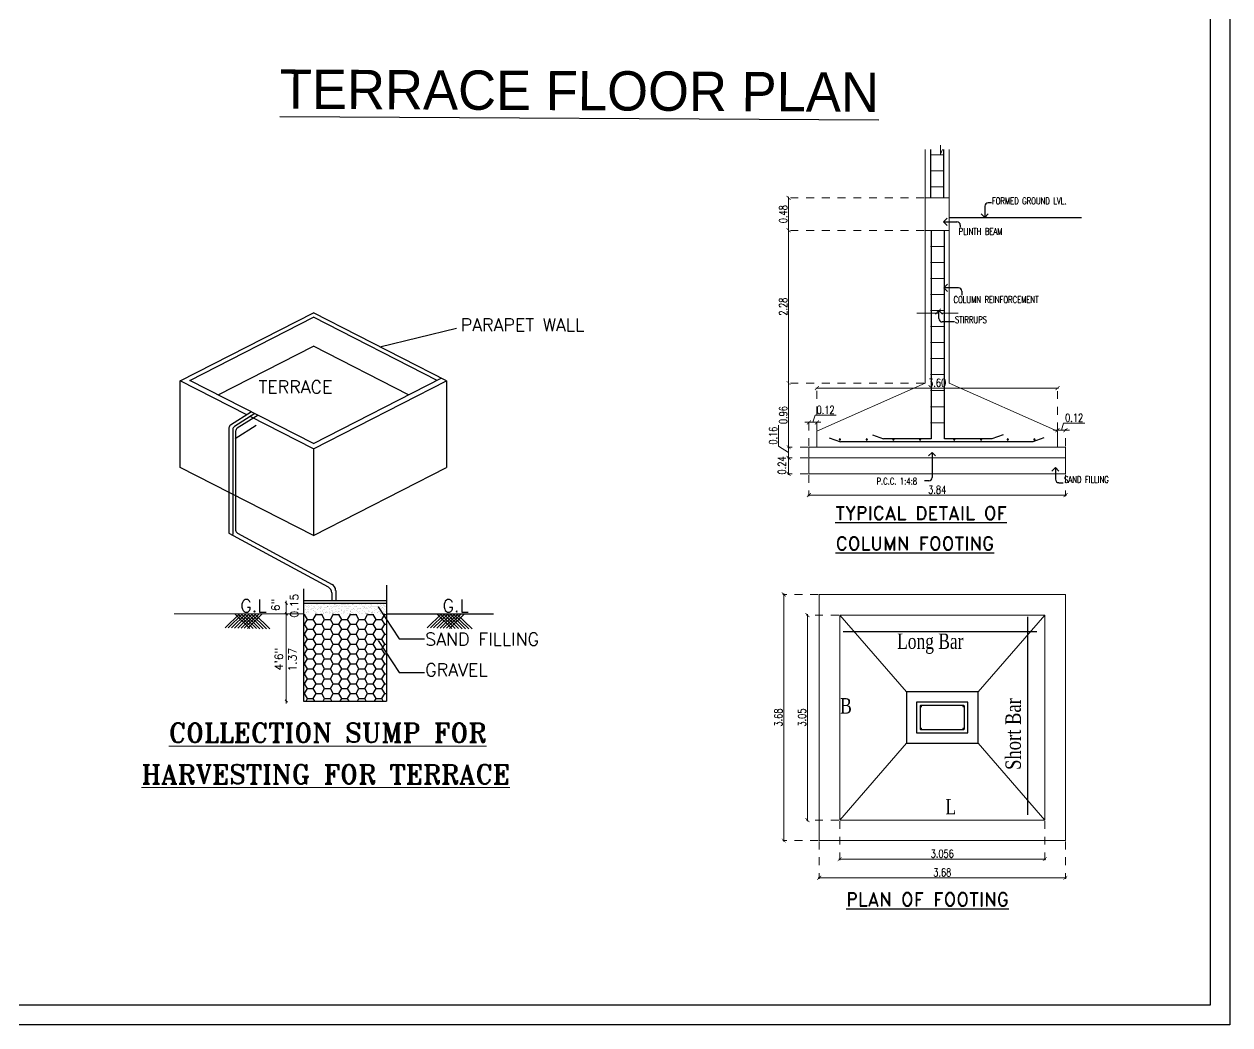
# Model space of a CAD drawing. Header units: metres. Extents: x 0 to 118, y 0 to 55.
# Drawn here: x 68.17 to 83.5, y 0 to 12.73 of the extents above; entities that cross this region are included whole.
import ezdxf
from ezdxf.enums import TextEntityAlignment as Align

# ---------------------------------------------------------------- set-up
doc = ezdxf.new("R2010")
doc.units = ezdxf.units.M
doc.header["$LTSCALE"] = 25
doc.header["$MEASUREMENT"] = 0
doc.linetypes.add('HIDDEN', pattern=[0.375, 0.25, -0.125])
for name, color, linetype in [('BLK_1_FLR_1_EXIT_WIDTH_DOOR', 1, 'Continuous'), ('DIM', 8, 'Continuous'), ('TEXT', 4, 'Continuous'), ('WALL', 125, 'Continuous'), ('window', 3, 'Continuous')]:
    doc.layers.add(name, color=color, linetype=linetype)
for name, color, linetype, lineweight in [('DIMENSIONS', 9, 'Continuous', 0), ('HATCH2', 8, 'Continuous', 5), ('N2', 2, 'Continuous', 20), ('TWO WHEELER', 8, 'Continuous', 13), ('WIN', 12, 'Continuous', 18)]:
    doc.layers.add(name, color=color, linetype=linetype, lineweight=lineweight)
doc.styles.add('ROMANC', font='romanc__.ttf', dxfattribs={"width": 0.75})
doc.styles.add('ROMANS', font='romans.shx')
doc.styles.add('ROMANT', font='romant', dxfattribs={"height": 12})
doc.styles.add('RS', font='times.ttf', dxfattribs={"width": 0.75})
doc.styles.add('RS1', font='romans.shx', dxfattribs={"width": 0.75})
doc.styles.add('style3', font='romand.shx', dxfattribs={"width": 0.8})
doc.styles.add('UATEXT', font='GOTHIC.TTF')
doc.dimstyles.new('DIM-200', dxfattribs={"dimscale": 2, "dimtxt": 200, "dimasz": 100, "dimexe": 25, "dimexo": 25, "dimgap": 35, "dimtad": 1, "dimdec": 0, "dimrnd": 5, "dimzin": 0, "dimdsep": 46, "dimtxsty": 'RS1', "dimblk": 'ARCHTICK', "dimcen": 100, "dimdle": 25, "dimclrd": 8, "dimclre": 8, "dimclrt": 4, "dimadec": 0, "dimazin": 0, "dimtfac": 0.5, "dimtdec": 0, "dimtmove": 1, "dimatfit": 0, "dimfxl": 0, "dimfrac": 1, "dimtolj": 1, "dimtzin": 0, "dimarcsym": 0})

# ---------------------------------------------------------------- blocks, each defined once
blk = doc.blocks.new('_ArchTick')
at = {"color": 0, "linetype": 'ByBlock', "const_width": 0.15}
blk.add_lwpolyline([(-0.5, -0.5), (0.5, 0.5)], dxfattribs=at)
blk = doc.blocks.new('*D40')
at = {"layer": 'Defpoints', "color": 0, "linetype": 'ByBlock'}
for p in [(257, -9564), (6413, -9564), (6413, -10495)]:
    blk.add_point(p, dxfattribs=at)
at = {"layer": 'DIMENSIONS', "color": 8, "linetype": 'HIDDEN', "lineweight": -2}
for p, q in [((257, -9589), (257, -10520)), ((6413, -9589), (6413, -10520))]:
    blk.add_line(p, q, dxfattribs=at)
at = {"layer": 'DIMENSIONS', "color": 8, "lineweight": -2}
blk.add_line((232, -10495), (6438, -10495), dxfattribs=at)
at = {"layer": 'DIMENSIONS', "color": 8, "linetype": 'ByBlock', "lineweight": -2, "xscale": 100, "yscale": 100, "zscale": 100, "rotation": 180}
blk.add_blockref('_ArchTick', (257, -10495), dxfattribs=at)
at = {"layer": 'DIMENSIONS', "color": 8, "linetype": 'ByBlock', "lineweight": -2, "xscale": 100, "yscale": 100, "zscale": 100}
blk.add_blockref('_ArchTick', (6413, -10495), dxfattribs=at)
at = {"layer": 'DIMENSIONS', "color": 4, "linetype": 'ByBlock', "insert": (3335, -10360), "char_height": 200, "attachment_point": 5, "style": 'RS1'}
blk.add_mtext('\\A1;3.68', dxfattribs=at)
blk = doc.blocks.new('*D41')
at = {"layer": 'Defpoints', "color": 0, "linetype": 'ByBlock'}
for p in [(770, -9051), (5900, -9051), (5900, -10027)]:
    blk.add_point(p, dxfattribs=at)
at = {"layer": 'DIMENSIONS', "color": 8, "linetype": 'HIDDEN', "lineweight": -2}
for p, q in [((770, -9076), (770, -10052)), ((5900, -9076), (5900, -10052))]:
    blk.add_line(p, q, dxfattribs=at)
at = {"layer": 'DIMENSIONS', "color": 8, "lineweight": -2}
blk.add_line((745, -10027), (5925, -10027), dxfattribs=at)
at = {"layer": 'DIMENSIONS', "color": 8, "linetype": 'ByBlock', "lineweight": -2, "xscale": 100, "yscale": 100, "zscale": 100, "rotation": 180}
blk.add_blockref('_ArchTick', (770, -10027), dxfattribs=at)
at = {"layer": 'DIMENSIONS', "color": 8, "linetype": 'ByBlock', "lineweight": -2, "xscale": 100, "yscale": 100, "zscale": 100}
blk.add_blockref('_ArchTick', (5900, -10027), dxfattribs=at)
at = {"layer": 'DIMENSIONS', "color": 4, "linetype": 'ByBlock', "insert": (3335, -9892), "char_height": 200, "attachment_point": 5, "style": 'RS1'}
blk.add_mtext('\\A1;3.056', dxfattribs=at)
blk = doc.blocks.new('*D42')
at = {"layer": 'Defpoints', "color": 0, "linetype": 'ByBlock'}
for p in [(-629, -3408), (257, -3408), (257, -9564)]:
    blk.add_point(p, dxfattribs=at)
at = {"layer": 'DIMENSIONS', "color": 8, "linetype": 'HIDDEN', "lineweight": -2}
for p, q in [((232, -3408), (-654, -3408)), ((232, -9564), (-654, -9564))]:
    blk.add_line(p, q, dxfattribs=at)
at = {"layer": 'DIMENSIONS', "color": 8, "lineweight": -2}
blk.add_line((-629, -9589), (-629, -3383), dxfattribs=at)
at = {"layer": 'DIMENSIONS', "color": 8, "linetype": 'ByBlock', "lineweight": -2, "xscale": 100, "yscale": 100, "zscale": 100}
for p, rotation in [((-629, -3408), 90), ((-629, -9564), 270)]:
    blk.add_blockref('_ArchTick', p, dxfattribs=dict(at, rotation=rotation))
at = {"layer": 'DIMENSIONS', "color": 4, "linetype": 'ByBlock', "insert": (-764, -6486), "char_height": 200, "attachment_point": 5, "rotation": 90, "style": 'RS1'}
blk.add_mtext('\\A1;3.68', dxfattribs=at)
blk = doc.blocks.new('*D43')
at = {"layer": 'Defpoints', "color": 0, "linetype": 'ByBlock'}
for p in [(770, -3921), (-37, -9051), (770, -9051)]:
    blk.add_point(p, dxfattribs=at)
at = {"layer": 'DIMENSIONS', "color": 8, "lineweight": -2}
blk.add_line((-37, -3896), (-37, -9076), dxfattribs=at)
at = {"layer": 'DIMENSIONS', "color": 8, "linetype": 'HIDDEN', "lineweight": -2}
for p, q in [((745, -3921), (-62, -3921)), ((745, -9051), (-62, -9051))]:
    blk.add_line(p, q, dxfattribs=at)
at = {"layer": 'DIMENSIONS', "color": 8, "linetype": 'ByBlock', "lineweight": -2, "xscale": 100, "yscale": 100, "zscale": 100}
for p, rotation in [((-37, -3921), 90), ((-37, -9051), 270)]:
    blk.add_blockref('_ArchTick', p, dxfattribs=dict(at, rotation=rotation))
at = {"layer": 'DIMENSIONS', "color": 4, "linetype": 'ByBlock', "insert": (-172, -6486), "char_height": 200, "attachment_point": 5, "rotation": 90, "style": 'RS1'}
blk.add_mtext('\\A1;3.05', dxfattribs=at)
blk = doc.blocks.new('*D44')
at = {"layer": 'Defpoints', "color": 0, "linetype": 'ByBlock'}
for p in [(-508, 6513), (2908, 6513), (2908, 5703)]:
    blk.add_point(p, dxfattribs=at)
at = {"layer": 'DIMENSIONS', "color": 8, "linetype": 'HIDDEN', "lineweight": -2}
for p, q in [((2883, 6513), (-533, 6513)), ((2883, 5703), (-533, 5703))]:
    blk.add_line(p, q, dxfattribs=at)
at = {"layer": 'DIMENSIONS', "color": 8, "lineweight": -2}
blk.add_line((-508, 5678), (-508, 6538), dxfattribs=at)
at = {"layer": 'DIMENSIONS', "color": 8, "linetype": 'ByBlock', "lineweight": -2, "xscale": 100, "yscale": 100, "zscale": 100}
for p, rotation in [((-508, 6513), 90), ((-508, 5703), 270)]:
    blk.add_blockref('_ArchTick', p, dxfattribs=dict(at, rotation=rotation))
at = {"layer": 'DIMENSIONS', "color": 4, "linetype": 'ByBlock', "insert": (-643, 6108), "char_height": 200, "attachment_point": 5, "rotation": 90, "style": 'RS1'}
blk.add_mtext('\\A1;0.48', dxfattribs=at)
blk = doc.blocks.new('*D45')
at = {"layer": 'Defpoints', "color": 0, "linetype": 'ByBlock'}
for p in [(-508, 5703), (2908, 5703), (2908, 1883)]:
    blk.add_point(p, dxfattribs=at)
at = {"layer": 'DIMENSIONS', "color": 8, "linetype": 'HIDDEN', "lineweight": -2}
for p, q in [((2883, 5703), (-533, 5703)), ((2883, 1883), (-533, 1883))]:
    blk.add_line(p, q, dxfattribs=at)
at = {"layer": 'DIMENSIONS', "color": 8, "lineweight": -2}
blk.add_line((-508, 1858), (-508, 5728), dxfattribs=at)
at = {"layer": 'DIMENSIONS', "color": 8, "linetype": 'ByBlock', "lineweight": -2, "xscale": 100, "yscale": 100, "zscale": 100}
for p, rotation in [((-508, 5703), 90), ((-508, 1883), 270)]:
    blk.add_blockref('_ArchTick', p, dxfattribs=dict(at, rotation=rotation))
at = {"layer": 'DIMENSIONS', "color": 4, "linetype": 'ByBlock', "insert": (-643, 3793), "char_height": 200, "attachment_point": 5, "rotation": 90, "style": 'RS1'}
blk.add_mtext('\\A1;2.28', dxfattribs=at)
blk = doc.blocks.new('*D46')
at = {"layer": 'Defpoints', "color": 0, "linetype": 'ByBlock'}
for p in [(-508, 1883), (2908, 1883), (0, 279)]:
    blk.add_point(p, dxfattribs=at)
at = {"layer": 'DIMENSIONS', "color": 8, "linetype": 'HIDDEN', "lineweight": -2}
for p, q in [((2883, 1883), (-533, 1883)), ((-25, 279), (-533, 279))]:
    blk.add_line(p, q, dxfattribs=at)
at = {"layer": 'DIMENSIONS', "color": 8, "lineweight": -2}
blk.add_line((-508, 254), (-508, 1908), dxfattribs=at)
at = {"layer": 'DIMENSIONS', "color": 8, "linetype": 'ByBlock', "lineweight": -2, "xscale": 100, "yscale": 100, "zscale": 100}
for p, rotation in [((-508, 1883), 90), ((-508, 279), 270)]:
    blk.add_blockref('_ArchTick', p, dxfattribs=dict(at, rotation=rotation))
at = {"layer": 'DIMENSIONS', "color": 4, "linetype": 'ByBlock', "insert": (-643, 1081), "char_height": 200, "attachment_point": 5, "rotation": 90, "style": 'RS1'}
blk.add_mtext('\\A1;0.96', dxfattribs=at)
blk = doc.blocks.new('*D47')
at = {"layer": 'Defpoints', "color": 0, "linetype": 'ByBlock'}
for p in [(-508, 279), (0, 279), (0, 11)]:
    blk.add_point(p, dxfattribs=at)
at = {"layer": 'DIMENSIONS', "color": 8, "lineweight": -2}
for p, q in [((-761, 302), (-761, 829)), ((-508, 145), (-761, 302)), ((-508, 279), (-508, 379)), ((-508, 11), (-508, 279)), ((-508, 11), (-508, 279)), ((-508, 11), (-508, -89))]:
    blk.add_line(p, q, dxfattribs=at)
at = {"layer": 'DIMENSIONS', "color": 8, "linetype": 'HIDDEN', "lineweight": -2}
for p, q in [((-25, 279), (-533, 279)), ((-25, 11), (-533, 11))]:
    blk.add_line(p, q, dxfattribs=at)
at = {"layer": 'DIMENSIONS', "color": 8, "linetype": 'ByBlock', "lineweight": -2, "xscale": 100, "yscale": 100, "zscale": 100}
for p, rotation in [((-508, 279), 270), ((-508, 11), 90)]:
    blk.add_blockref('_ArchTick', p, dxfattribs=dict(at, rotation=rotation))
at = {"layer": 'DIMENSIONS', "color": 4, "linetype": 'ByBlock', "insert": (-896, 566), "char_height": 200, "attachment_point": 5, "rotation": 90, "style": 'RS1'}
blk.add_mtext('\\A1;0.16', dxfattribs=at)
blk = doc.blocks.new('*D48')
at = {"layer": 'Defpoints', "color": 0, "linetype": 'ByBlock'}
for p in [(6216, 1756), (201, 680), (6216, 279)]:
    blk.add_point(p, dxfattribs=at)
at = {"layer": 'DIMENSIONS', "color": 8, "lineweight": -2}
blk.add_line((176, 1756), (6241, 1756), dxfattribs=at)
at = {"layer": 'DIMENSIONS', "color": 8, "linetype": 'HIDDEN', "lineweight": -2}
for p, q in [((201, 705), (201, 1781)), ((6216, 304), (6216, 1781))]:
    blk.add_line(p, q, dxfattribs=at)
at = {"layer": 'DIMENSIONS', "color": 8, "linetype": 'ByBlock', "lineweight": -2, "xscale": 100, "yscale": 100, "zscale": 100, "rotation": 180}
blk.add_blockref('_ArchTick', (201, 1756), dxfattribs=at)
at = {"layer": 'DIMENSIONS', "color": 8, "linetype": 'ByBlock', "lineweight": -2, "xscale": 100, "yscale": 100, "zscale": 100}
blk.add_blockref('_ArchTick', (6216, 1756), dxfattribs=at)
at = {"layer": 'DIMENSIONS', "color": 4, "linetype": 'ByBlock', "insert": (3208, 1891), "char_height": 200, "attachment_point": 5, "style": 'RS1'}
blk.add_mtext('\\A1;3.60', dxfattribs=at)
blk = doc.blocks.new('*D49')
at = {"layer": 'Defpoints', "color": 0, "linetype": 'ByBlock'}
for p in [(0, 900), (0, 279), (201, 279)]:
    blk.add_point(p, dxfattribs=at)
at = {"layer": 'DIMENSIONS', "color": 8, "linetype": 'HIDDEN', "lineweight": -2}
for p, q in [((0, 304), (0, 925)), ((201, 304), (201, 925))]:
    blk.add_line(p, q, dxfattribs=at)
at = {"layer": 'DIMENSIONS', "color": 8, "lineweight": -2}
for p, q in [((100, 900), (154, 1077)), ((154, 1077), (681, 1077)), ((0, 900), (-100, 900)), ((201, 900), (0, 900)), ((201, 900), (0, 900)), ((201, 900), (301, 900))]:
    blk.add_line(p, q, dxfattribs=at)
at = {"layer": 'DIMENSIONS', "color": 8, "linetype": 'ByBlock', "lineweight": -2, "xscale": 100, "yscale": 100, "zscale": 100}
blk.add_blockref('_ArchTick', (0, 900), dxfattribs=at)
at = {"layer": 'DIMENSIONS', "color": 8, "linetype": 'ByBlock', "lineweight": -2, "xscale": 100, "yscale": 100, "zscale": 100, "rotation": 180}
blk.add_blockref('_ArchTick', (201, 900), dxfattribs=at)
at = {"layer": 'DIMENSIONS', "color": 4, "linetype": 'ByBlock', "insert": (417, 1212), "char_height": 200, "attachment_point": 5, "style": 'RS1'}
blk.add_mtext('\\A1;0.12', dxfattribs=at)
blk = doc.blocks.new('*D50')
at = {"layer": 'Defpoints', "color": 0, "linetype": 'ByBlock'}
for p in [(6417, 702), (6216, 279), (6417, 279)]:
    blk.add_point(p, dxfattribs=at)
at = {"layer": 'DIMENSIONS', "color": 8, "lineweight": -2}
for p, q in [((6216, 702), (6116, 702)), ((6216, 702), (6417, 702)), ((6216, 702), (6417, 702)), ((6316, 702), (6370, 879)), ((6370, 879), (6897, 879)), ((6417, 702), (6517, 702))]:
    blk.add_line(p, q, dxfattribs=at)
at = {"layer": 'DIMENSIONS', "color": 8, "linetype": 'HIDDEN', "lineweight": -2}
for p, q in [((6216, 304), (6216, 727)), ((6417, 304), (6417, 727))]:
    blk.add_line(p, q, dxfattribs=at)
at = {"layer": 'DIMENSIONS', "color": 8, "linetype": 'ByBlock', "lineweight": -2, "xscale": 100, "yscale": 100, "zscale": 100}
blk.add_blockref('_ArchTick', (6216, 702), dxfattribs=at)
at = {"layer": 'DIMENSIONS', "color": 8, "linetype": 'ByBlock', "lineweight": -2, "xscale": 100, "yscale": 100, "zscale": 100, "rotation": 180}
blk.add_blockref('_ArchTick', (6417, 702), dxfattribs=at)
at = {"layer": 'DIMENSIONS', "color": 4, "linetype": 'ByBlock', "insert": (6633, 1014), "char_height": 200, "attachment_point": 5, "style": 'RS1'}
blk.add_mtext('\\A1;0.12', dxfattribs=at)
blk = doc.blocks.new('*D51')
at = {"layer": 'Defpoints', "color": 0, "linetype": 'ByBlock'}
for p in [(0, -390), (6417, -390), (6417, -920)]:
    blk.add_point(p, dxfattribs=at)
at = {"layer": 'DIMENSIONS', "color": 8, "linetype": 'HIDDEN', "lineweight": -2}
for p, q in [((0, -415), (0, -945)), ((6417, -415), (6417, -945))]:
    blk.add_line(p, q, dxfattribs=at)
at = {"layer": 'DIMENSIONS', "color": 8, "lineweight": -2}
blk.add_line((-25, -920), (6442, -920), dxfattribs=at)
at = {"layer": 'DIMENSIONS', "color": 8, "linetype": 'ByBlock', "lineweight": -2, "xscale": 100, "yscale": 100, "zscale": 100, "rotation": 180}
blk.add_blockref('_ArchTick', (0, -920), dxfattribs=at)
at = {"layer": 'DIMENSIONS', "color": 8, "linetype": 'ByBlock', "lineweight": -2, "xscale": 100, "yscale": 100, "zscale": 100}
blk.add_blockref('_ArchTick', (6417, -920), dxfattribs=at)
at = {"layer": 'DIMENSIONS', "color": 4, "linetype": 'ByBlock', "insert": (3208, -785), "char_height": 200, "attachment_point": 5, "style": 'RS1'}
blk.add_mtext('\\A1;3.84', dxfattribs=at)
blk = doc.blocks.new('*D52')
at = {"layer": 'Defpoints', "color": 0, "linetype": 'ByBlock'}
for p in [(-508, 11), (0, 11), (0, -390)]:
    blk.add_point(p, dxfattribs=at)
at = {"layer": 'DIMENSIONS', "color": 8, "linetype": 'HIDDEN', "lineweight": -2}
for p, q in [((-25, 11), (-533, 11)), ((-25, -390), (-533, -390))]:
    blk.add_line(p, q, dxfattribs=at)
at = {"layer": 'DIMENSIONS', "color": 8, "lineweight": -2}
blk.add_line((-508, -415), (-508, 36), dxfattribs=at)
at = {"layer": 'DIMENSIONS', "color": 8, "linetype": 'ByBlock', "lineweight": -2, "xscale": 100, "yscale": 100, "zscale": 100}
for p, rotation in [((-508, 11), 90), ((-508, -390), 270)]:
    blk.add_blockref('_ArchTick', p, dxfattribs=dict(at, rotation=rotation))
at = {"layer": 'DIMENSIONS', "color": 4, "linetype": 'ByBlock', "insert": (-674, -179), "char_height": 200, "attachment_point": 5, "rotation": 90, "style": 'RS1'}
blk.add_mtext('\\A1;0.24', dxfattribs=at)
blk = doc.blocks.new('A$C52E31404')
at = {"layer": 'BLK_1_FLR_1_EXIT_WIDTH_DOOR', "color": 0}
for p, q in [((2566, 3160), (2527, 3199)), ((2527, 3017), (2566, 2978)), ((2566, 2978), (2527, 3017)), ((2527, 1512), (2566, 1473))]:
    blk.add_line(p, q, dxfattribs=at)
at = {"layer": 'BLK_1_FLR_1_EXIT_WIDTH_DOOR', "linetype": 'Continuous'}
for p, q in [((1739, 2997), (1492, 2757)), ((1795, 2997), (1547, 2756)), ((1852, 2997), (1602, 2754)), ((1908, 2997), (1657, 2753)), ((1658, 2997), (1917, 2746)), ((1965, 2997), (1712, 2751)), ((1715, 2997), (1975, 2744)), ((2021, 2997), (1767, 2750)), ((1771, 2997), (2033, 2743)), ((2078, 2997), (1822, 2748)), ((1828, 2997), (2091, 2741)), ((2134, 2997), (1877, 2747)), ((1885, 2997), (2149, 2740)), ((1941, 2997), (2207, 2738)), ((1998, 2997), (2266, 2737)), ((5225, 2997), (4978, 2757)), ((5281, 2997), (5033, 2756)), ((5338, 2997), (5088, 2754)), ((5395, 2997), (5143, 2753)), ((5145, 2997), (5403, 2746)), ((5451, 2997), (5198, 2751)), ((5201, 2997), (5461, 2744)), ((5508, 2997), (5253, 2750)), ((5258, 2997), (5519, 2743)), ((5564, 2997), (5308, 2748)), ((5314, 2997), (5577, 2741)), ((5621, 2997), (5363, 2747)), ((5371, 2997), (5636, 2740)), ((5427, 2997), (5694, 2738)), ((5484, 2997), (5752, 2737))]:
    blk.add_line(p, q, dxfattribs=at)
at = {"layer": 'BLK_1_FLR_1_EXIT_WIDTH_DOOR', "color": 0, "const_width": 3.7}
for points in [[(4150, 3117), (4116, 3124)], [(4150, 2532), (4116, 2539)]]:
    blk.add_lwpolyline(points, dxfattribs=at)
at = {"layer": 'N2', "color": 8, "lineweight": 9, "ltscale": 20}
for p, q in [((2546, 3219), (2546, 2988)), ((2546, 3027), (2546, 1453)), ((2546, 2988), (2546, 2347))]:
    blk.add_line(p, q, dxfattribs=at)
at = {"layer": 'N2', "color": 2}
blk.add_line((617, 2997), (2846, 2997), dxfattribs=at)
at = {"layer": 'WALL', "color": 1, "linetype": 'Continuous', "ltscale": 20}
for p, q in [((718, 7015), (3014, 8186)), ((883, 7024), (3014, 8112)), ((5310, 7015), (3014, 8186)), ((5146, 7024), (3014, 8112)), ((1371, 6775), (3014, 7613)), ((4657, 6775), (3014, 7613)), ((1866, 6429), (718, 7015)), ((718, 5523), (718, 7015)), ((3014, 5937), (883, 7024)), ((3014, 5937), (5219, 7062)), ((3014, 5844), (5310, 7015)), ((5310, 7015), (5310, 5523)), ((3014, 5844), (1926, 6399)), ((3014, 5844), (3014, 4351)), ((3014, 4351), (718, 5523)), ((3014, 4351), (5310, 5523))]:
    blk.add_line(p, q, dxfattribs=at)
at = {"layer": 'WALL', "color": 3, "linetype": 'Continuous', "ltscale": 20}
for p, q in [((1948, 6481), (1587, 6254)), ((2008, 6450), (1654, 6228)), ((2028, 6243), (1669, 6018)), ((2062, 6423), (1703, 6197)), ((1560, 6204), (1560, 4388)), ((1626, 6178), (1626, 4366)), ((1675, 6147), (1675, 4441)), ((1560, 4388), (3268, 3462)), ((1706, 4389), (3337, 3505)), ((3330, 3358), (3330, 3228)), ((3399, 3401), (3399, 3228))]:
    blk.add_line(p, q, dxfattribs=at)
at = {"layer": 'WALL', "color": 7, "linetype": 'Continuous', "ltscale": 20}
for p, q in [((2846, 3429), (2846, 1493)), ((4275, 3493), (4275, 1493)), ((4133, 3120), (4492, 2569)), ((4275, 2997), (6118, 2997)), ((4133, 2535), (4492, 1984)), ((4492, 2569), (4933, 2569)), ((4492, 1984), (4933, 1984)), ((2846, 1493), (4275, 1493))]:
    blk.add_line(p, q, dxfattribs=at)
at = {"layer": 'WALL', "color": 5, "linetype": 'Continuous', "ltscale": 20}
for p, q in [((2846, 3228), (4275, 3228)), ((2846, 3180), (4275, 3180)), ((2849, 3165), (2849, 3165)), ((2870, 3168), (2870, 3168)), ((2877, 3145), (2877, 3145)), ((2889, 3129), (2889, 3129)), ((2895, 3170), (2895, 3170)), ((2902, 3172), (2902, 3172)), ((2906, 3118), (2906, 3118)), ((2934, 3179), (2934, 3179)), ((2935, 3134), (2935, 3134)), ((2942, 3127), (2942, 3127)), ((2955, 3179), (2955, 3179)), ((2984, 3149), (2984, 3149)), ((3012, 3129), (3012, 3129)), ((3029, 3118), (3029, 3118)), ((3053, 3168), (3053, 3168)), ((3057, 3179), (3057, 3179)), ((3060, 3162), (3060, 3162)), ((3087, 3150), (3087, 3150)), ((3095, 3130), (3095, 3130)), ((3135, 3129), (3135, 3129)), ((3151, 3119), (3151, 3119)), ((3179, 3179), (3179, 3179)), ((3188, 3150), (3188, 3150)), ((3213, 3165), (3213, 3165)), ((3252, 3129), (3252, 3129)), ((3257, 3129), (3257, 3129)), ((3260, 3122), (3260, 3122)), ((3274, 3119), (3274, 3119)), ((3294, 3153), (3294, 3153)), ((3302, 3179), (3302, 3179)), ((3310, 3124), (3310, 3124)), ((3330, 3127), (3330, 3127)), ((3362, 3131), (3362, 3131)), ((3371, 3163), (3371, 3163)), ((3378, 3157), (3378, 3157)), ((3380, 3130), (3380, 3130)), ((3397, 3119), (3397, 3119)), ((3398, 3155), (3398, 3155)), ((3412, 3125), (3412, 3125)), ((3416, 3138), (3416, 3138)), ((3425, 3180), (3425, 3180)), ((3437, 3140), (3437, 3140)), ((3469, 3145), (3469, 3145)), ((3498, 3154), (3498, 3154)), ((3503, 3130), (3503, 3130)), ((3520, 3119), (3520, 3119)), ((3522, 3152), (3522, 3152)), ((3531, 3160), (3531, 3160)), ((3543, 3154), (3543, 3154)), ((3554, 3119), (3554, 3119)), ((3570, 3124), (3570, 3124)), ((3575, 3159), (3575, 3159)), ((3605, 3158), (3605, 3158)), ((3626, 3130), (3626, 3130)), ((3628, 3166), (3628, 3166)), ((3642, 3119), (3642, 3119)), ((3649, 3168), (3649, 3168)), ((3655, 3119), (3655, 3119)), ((3681, 3173), (3681, 3173)), ((3689, 3159), (3689, 3159)), ((3696, 3152), (3696, 3152)), ((3708, 3159), (3708, 3159)), ((3730, 3120), (3730, 3120)), ((3734, 3180), (3734, 3180)), ((3748, 3130), (3748, 3130)), ((3761, 3122), (3761, 3122)), ((3765, 3120), (3765, 3120)), ((3809, 3159), (3809, 3159)), ((3849, 3155), (3849, 3155)), ((3865, 3124), (3865, 3124)), ((3871, 3130), (3871, 3130)), ((3888, 3120), (3888, 3120)), ((3888, 3119), (3888, 3119)), ((3915, 3163), (3915, 3163)), ((3965, 3123), (3965, 3123)), ((3994, 3131), (3994, 3131)), ((4006, 3154), (4006, 3154)), ((4011, 3120), (4011, 3120)), ((4014, 3147), (4014, 3147)), ((4019, 3164), (4019, 3164)), ((4072, 3127), (4072, 3127)), ((4089, 3124), (4089, 3124)), ((4110, 3127), (4110, 3127)), ((4117, 3131), (4117, 3131)), ((4119, 3164), (4119, 3164)), ((4133, 3120), (4133, 3120)), ((4142, 3131), (4142, 3131)), ((4167, 3150), (4167, 3150)), ((4175, 3128), (4175, 3128)), ((4195, 3138), (4195, 3138)), ((4216, 3141), (4216, 3141)), ((4226, 3167), (4226, 3167)), ((4239, 3131), (4239, 3131)), ((4248, 3145), (4248, 3145)), ((4256, 3121), (4256, 3121)), ((2846, 2988), (2864, 2988)), ((2858, 3061), (2858, 3061)), ((2864, 2988), (2870, 2997)), ((2913, 2902), (2864, 2988)), ((2880, 3069), (2880, 3069)), ((2885, 3068), (2885, 3068)), ((2897, 3025), (2897, 3025)), ((2904, 3018), (2904, 3018)), ((2906, 3071), (2906, 3071)), ((2921, 3030), (2921, 3030)), ((2933, 3110), (2933, 3110)), ((2936, 3034), (2936, 3034)), ((2938, 3075), (2938, 3075)), ((2938, 3019), (2938, 3019)), ((2966, 3080), (2966, 3080)), ((2976, 3096), (2976, 3096)), ((2986, 3073), (2986, 3073)), ((2992, 3082), (2992, 3082)), ((3012, 3085), (3012, 3085)), ((3012, 2902), (3061, 2988)), ((3015, 3060), (3015, 3060)), ((3023, 3053), (3023, 3053)), ((3034, 3109), (3034, 3109)), ((3036, 3033), (3036, 3033)), ((3044, 3089), (3044, 3089)), ((3044, 3030), (3044, 3030)), ((3061, 2988), (3055, 2997)), ((3057, 3021), (3057, 3021)), ((3060, 3020), (3060, 3020)), ((3061, 2988), (3160, 2988)), ((3088, 3080), (3088, 3080)), ((3090, 3074), (3090, 3074)), ((3092, 2998), (3092, 2998)), ((3098, 3096), (3098, 3096)), ((3118, 3099), (3118, 3099)), ((3134, 3094), (3134, 3094)), ((3134, 2999), (3134, 2999)), ((3140, 3113), (3140, 3113)), ((3141, 3088), (3141, 3088)), ((3143, 3037), (3143, 3037)), ((3150, 3103), (3150, 3103)), ((3155, 3001), (3155, 3001)), ((3160, 2988), (3165, 2997)), ((3209, 2902), (3160, 2988)), ((3166, 3030), (3166, 3030)), ((3175, 3056), (3175, 3056)), ((3183, 3020), (3183, 3020)), ((3187, 3006), (3187, 3006)), ((3190, 3074), (3190, 3074)), ((3193, 2998), (3193, 2998)), ((3204, 3110), (3204, 3110)), ((3211, 3080), (3211, 3080)), ((3215, 3020), (3215, 3020)), ((3222, 3013), (3222, 3013)), ((3224, 3113), (3224, 3113)), ((3240, 3013), (3240, 3013)), ((3244, 3114), (3244, 3114)), ((3246, 3038), (3246, 3038)), ((3256, 3117), (3256, 3117)), ((3261, 3015), (3261, 3015)), ((3289, 3031), (3289, 3031)), ((3293, 3019), (3293, 3019)), ((3294, 3091), (3294, 3091)), ((3297, 3077), (3297, 3077)), ((3299, 3002), (3299, 3002)), ((3306, 3020), (3306, 3020)), ((3307, 2902), (3357, 2988)), ((3333, 3055), (3333, 3055)), ((3334, 3081), (3334, 3081)), ((3340, 3048), (3340, 3048)), ((3344, 3114), (3344, 3114)), ((3346, 3027), (3346, 3027)), ((3347, 3038), (3347, 3038)), ((3357, 2988), (3351, 2997)), ((3357, 2988), (3455, 2988)), ((3367, 3029), (3367, 3029)), ((3375, 3017), (3375, 3017)), ((3399, 3033), (3399, 3033)), ((3400, 3079), (3400, 3079)), ((3403, 3003), (3403, 3003)), ((3412, 3031), (3412, 3031)), ((3429, 3020), (3429, 3020)), ((3451, 3118), (3451, 3118)), ((3452, 3089), (3452, 3089)), ((3452, 3040), (3452, 3040)), ((3453, 3042), (3453, 3042)), ((3455, 2988), (3461, 2997)), ((3504, 2902), (3455, 2988)), ((3457, 3081), (3457, 3081)), ((3459, 3083), (3459, 3083)), ((3473, 3043), (3473, 3043)), ((3493, 3051), (3493, 3051)), ((3501, 3078), (3501, 3078)), ((3503, 3002), (3503, 3002)), ((3505, 3047), (3505, 3047)), ((3532, 3015), (3532, 3015)), ((3535, 3031), (3535, 3031)), ((3540, 3009), (3540, 3009)), ((3551, 3020), (3551, 3020)), ((3557, 3043), (3557, 3043)), ((3558, 3054), (3558, 3054)), ((3577, 3117), (3577, 3117)), ((3579, 3081), (3579, 3081)), ((3579, 3057), (3579, 3057)), ((3603, 2902), (3652, 2988)), ((3607, 3082), (3607, 3082)), ((3610, 3006), (3610, 3006)), ((3611, 3061), (3611, 3061)), ((3612, 3086), (3612, 3086)), ((3652, 2988), (3647, 2997)), ((3651, 3050), (3651, 3050)), ((3652, 2988), (3751, 2988)), ((3657, 3043), (3657, 3043)), ((3658, 3043), (3658, 3043)), ((3658, 3031), (3658, 3031)), ((3665, 3068), (3665, 3068)), ((3674, 3021), (3674, 3021)), ((3685, 3071), (3685, 3071)), ((3693, 3012), (3693, 3012)), ((3702, 3081), (3702, 3081)), ((3711, 3083), (3711, 3083)), ((3713, 3008), (3713, 3008)), ((3717, 3075), (3717, 3075)), ((3751, 2988), (3756, 2997)), ((3800, 2902), (3751, 2988)), ((3764, 3047), (3764, 3047)), ((3769, 3084), (3769, 3084)), ((3771, 3082), (3771, 3082)), ((3777, 3078), (3777, 3078)), ((3780, 3032), (3780, 3032)), ((3791, 3085), (3791, 3085)), ((3797, 3021), (3797, 3021)), ((3811, 3083), (3811, 3083)), ((3811, 3046), (3811, 3046)), ((3814, 3007), (3814, 3007)), ((3823, 3089), (3823, 3089)), ((3825, 3082), (3825, 3082)), ((3850, 3010), (3850, 3010)), ((3858, 3004), (3858, 3004)), ((3867, 3048), (3867, 3048)), ((3877, 3096), (3877, 3096)), ((3895, 3112), (3895, 3112)), ((3897, 3099), (3897, 3099)), ((3899, 2902), (3948, 2988)), ((3903, 3032), (3903, 3032)), ((3913, 2999), (3913, 2999)), ((3918, 3087), (3918, 3087)), ((3920, 3021), (3920, 3021)), ((3920, 3011), (3920, 3011)), ((3929, 3103), (3929, 3103)), ((3930, 3081), (3930, 3081)), ((3934, 3002), (3934, 3002)), ((3948, 2988), (3942, 2997)), ((3948, 3082), (3948, 3082)), ((3948, 2988), (4047, 2988)), ((3966, 3006), (3966, 3006)), ((3968, 3047), (3968, 3047)), ((3969, 3045), (3969, 3045)), ((3976, 3038), (3976, 3038)), ((3983, 3110), (3983, 3110)), ((4003, 3113), (4003, 3113)), ((4010, 3007), (4010, 3007)), ((4019, 3013), (4019, 3013)), ((4021, 3088), (4021, 3088)), ((4024, 3012), (4024, 3012)), ((4026, 3032), (4026, 3032)), ((4035, 3117), (4035, 3117)), ((4040, 3016), (4040, 3016)), ((4042, 3021), (4042, 3021)), ((4047, 2988), (4052, 2997)), ((4096, 2902), (4047, 2988)), ((4048, 3116), (4048, 3116)), ((4070, 3082), (4070, 3082)), ((4072, 3020), (4072, 3020)), ((4074, 3051), (4074, 3051)), ((4087, 3080), (4087, 3080)), ((4095, 3073), (4095, 3073)), ((4122, 3088), (4122, 3088)), ((4124, 3012), (4124, 3012)), ((4125, 3027), (4125, 3027)), ((4129, 3042), (4129, 3042)), ((4146, 3030), (4146, 3030)), ((4149, 3032), (4149, 3032)), ((4165, 3022), (4165, 3022)), ((4168, 3006), (4168, 3006)), ((4175, 2999), (4175, 2999)), ((4178, 3053), (4178, 3053)), ((4178, 3034), (4178, 3034)), ((4193, 3082), (4193, 3082)), ((4194, 2902), (4244, 2988)), ((4206, 3114), (4206, 3114)), ((4213, 3108), (4213, 3108)), ((4228, 3091), (4228, 3091)), ((4231, 3041), (4231, 3041)), ((4231, 3016), (4231, 3016)), ((4244, 2988), (4238, 2997)), ((4244, 2988), (4275, 2988)), ((4247, 3076), (4247, 3076)), ((4252, 3044), (4252, 3044)), ((4271, 3032), (4271, 3032)), ((2846, 2817), (2864, 2817)), ((2864, 2817), (2913, 2902)), ((2913, 2732), (2864, 2817)), ((2864, 2646), (2913, 2732)), ((2913, 2902), (3012, 2902)), ((2913, 2732), (3012, 2732)), ((3061, 2817), (3012, 2902)), ((3012, 2732), (3061, 2817)), ((3061, 2646), (3012, 2732)), ((3061, 2817), (3160, 2817)), ((3160, 2817), (3209, 2902)), ((3209, 2732), (3160, 2817)), ((3160, 2646), (3209, 2732)), ((3209, 2902), (3307, 2902)), ((3209, 2732), (3307, 2732)), ((3357, 2817), (3307, 2902)), ((3307, 2732), (3357, 2817)), ((3357, 2646), (3307, 2732)), ((3357, 2817), (3455, 2817)), ((3455, 2817), (3504, 2902)), ((3504, 2732), (3455, 2817)), ((3455, 2646), (3504, 2732)), ((3504, 2902), (3603, 2902)), ((3504, 2732), (3603, 2732)), ((3652, 2817), (3603, 2902)), ((3603, 2732), (3652, 2817)), ((3652, 2646), (3603, 2732)), ((3652, 2817), (3751, 2817)), ((3751, 2817), (3800, 2902)), ((3800, 2732), (3751, 2817)), ((3751, 2646), (3800, 2732)), ((3800, 2902), (3899, 2902)), ((3800, 2732), (3899, 2732)), ((3948, 2817), (3899, 2902)), ((3899, 2732), (3948, 2817)), ((3948, 2646), (3899, 2732)), ((3948, 2817), (4047, 2817)), ((4047, 2817), (4096, 2902)), ((4096, 2732), (4047, 2817)), ((4047, 2646), (4096, 2732)), ((4096, 2902), (4194, 2902)), ((4096, 2732), (4194, 2732)), ((4244, 2817), (4194, 2902)), ((4194, 2732), (4244, 2817)), ((4244, 2646), (4194, 2732)), ((4244, 2817), (4275, 2817)), ((2846, 2646), (2864, 2646)), ((2913, 2561), (2864, 2646)), ((2864, 2476), (2913, 2561)), ((2913, 2561), (3012, 2561)), ((3012, 2561), (3061, 2646)), ((3061, 2476), (3012, 2561)), ((3061, 2646), (3160, 2646)), ((3209, 2561), (3160, 2646)), ((3160, 2476), (3209, 2561)), ((3209, 2561), (3307, 2561)), ((3307, 2561), (3357, 2646)), ((3357, 2476), (3307, 2561)), ((3357, 2646), (3455, 2646)), ((3504, 2561), (3455, 2646)), ((3455, 2476), (3504, 2561)), ((3504, 2561), (3603, 2561)), ((3603, 2561), (3652, 2646)), ((3652, 2476), (3603, 2561)), ((3652, 2646), (3751, 2646)), ((3800, 2561), (3751, 2646)), ((3751, 2476), (3800, 2561)), ((3800, 2561), (3899, 2561)), ((3899, 2561), (3948, 2646)), ((3948, 2476), (3899, 2561)), ((3948, 2646), (4047, 2646)), ((4096, 2561), (4047, 2646)), ((4047, 2476), (4096, 2561)), ((4096, 2561), (4194, 2561)), ((4194, 2561), (4244, 2646)), ((4244, 2476), (4194, 2561)), ((4244, 2646), (4275, 2646)), ((2846, 2476), (2864, 2476)), ((2846, 2305), (2864, 2305)), ((2913, 2390), (2864, 2476)), ((2864, 2305), (2913, 2390)), ((2913, 2220), (2864, 2305)), ((2913, 2390), (3012, 2390)), ((3012, 2390), (3061, 2476)), ((3061, 2305), (3012, 2390)), ((3012, 2220), (3061, 2305)), ((3061, 2476), (3160, 2476)), ((3061, 2305), (3160, 2305)), ((3209, 2390), (3160, 2476)), ((3160, 2305), (3209, 2390)), ((3209, 2220), (3160, 2305)), ((3209, 2390), (3307, 2390)), ((3307, 2390), (3357, 2476)), ((3357, 2305), (3307, 2390)), ((3307, 2220), (3357, 2305)), ((3357, 2476), (3455, 2476)), ((3357, 2305), (3455, 2305)), ((3504, 2390), (3455, 2476)), ((3455, 2305), (3504, 2390)), ((3504, 2220), (3455, 2305)), ((3504, 2390), (3603, 2390)), ((3603, 2390), (3652, 2476)), ((3652, 2305), (3603, 2390)), ((3603, 2220), (3652, 2305)), ((3652, 2476), (3751, 2476)), ((3652, 2305), (3751, 2305)), ((3800, 2390), (3751, 2476)), ((3751, 2305), (3800, 2390)), ((3800, 2220), (3751, 2305)), ((3800, 2390), (3899, 2390)), ((3899, 2390), (3948, 2476)), ((3948, 2305), (3899, 2390)), ((3899, 2220), (3948, 2305)), ((3948, 2476), (4047, 2476)), ((3948, 2305), (4047, 2305)), ((4096, 2390), (4047, 2476)), ((4047, 2305), (4096, 2390)), ((4096, 2220), (4047, 2305)), ((4096, 2390), (4194, 2390)), ((4194, 2390), (4244, 2476)), ((4244, 2305), (4194, 2390)), ((4194, 2220), (4244, 2305)), ((4244, 2476), (4275, 2476)), ((4244, 2305), (4275, 2305)), ((2846, 2134), (2864, 2134)), ((2864, 2134), (2913, 2220)), ((2913, 2049), (2864, 2134)), ((2913, 2220), (3012, 2220)), ((3061, 2134), (3012, 2220)), ((3012, 2049), (3061, 2134)), ((3061, 2134), (3160, 2134)), ((3160, 2134), (3209, 2220)), ((3209, 2049), (3160, 2134)), ((3209, 2220), (3307, 2220)), ((3357, 2134), (3307, 2220)), ((3307, 2049), (3357, 2134)), ((3357, 2134), (3455, 2134)), ((3455, 2134), (3504, 2220)), ((3504, 2049), (3455, 2134)), ((3504, 2220), (3603, 2220)), ((3652, 2134), (3603, 2220)), ((3603, 2049), (3652, 2134)), ((3652, 2134), (3751, 2134)), ((3751, 2134), (3800, 2220)), ((3800, 2049), (3751, 2134)), ((3800, 2220), (3899, 2220)), ((3948, 2134), (3899, 2220)), ((3899, 2049), (3948, 2134)), ((3948, 2134), (4047, 2134)), ((4047, 2134), (4096, 2220)), ((4096, 2049), (4047, 2134)), ((4096, 2220), (4194, 2220)), ((4244, 2134), (4194, 2220)), ((4194, 2049), (4244, 2134)), ((4244, 2134), (4275, 2134)), ((2846, 1964), (2864, 1964)), ((2864, 1964), (2913, 2049)), ((2913, 1878), (2864, 1964)), ((2864, 1793), (2913, 1878)), ((2913, 2049), (3012, 2049)), ((2913, 1878), (3012, 1878)), ((3061, 1964), (3012, 2049)), ((3012, 1878), (3061, 1964)), ((3061, 1793), (3012, 1878)), ((3061, 1964), (3160, 1964)), ((3160, 1964), (3209, 2049)), ((3209, 1878), (3160, 1964)), ((3160, 1793), (3209, 1878)), ((3209, 2049), (3307, 2049)), ((3209, 1878), (3307, 1878)), ((3357, 1964), (3307, 2049)), ((3307, 1878), (3357, 1964)), ((3357, 1793), (3307, 1878)), ((3357, 1964), (3455, 1964)), ((3455, 1964), (3504, 2049)), ((3504, 1878), (3455, 1964)), ((3455, 1793), (3504, 1878)), ((3504, 2049), (3603, 2049)), ((3504, 1878), (3603, 1878)), ((3652, 1964), (3603, 2049)), ((3603, 1878), (3652, 1964)), ((3652, 1793), (3603, 1878)), ((3652, 1964), (3751, 1964)), ((3751, 1964), (3800, 2049)), ((3800, 1878), (3751, 1964)), ((3751, 1793), (3800, 1878)), ((3800, 2049), (3899, 2049)), ((3800, 1878), (3899, 1878)), ((3948, 1964), (3899, 2049)), ((3899, 1878), (3948, 1964)), ((3948, 1793), (3899, 1878)), ((3948, 1964), (4047, 1964)), ((4047, 1964), (4096, 2049)), ((4096, 1878), (4047, 1964)), ((4047, 1793), (4096, 1878)), ((4096, 2049), (4194, 2049)), ((4096, 1878), (4194, 1878)), ((4244, 1964), (4194, 2049)), ((4194, 1878), (4244, 1964)), ((4244, 1793), (4194, 1878)), ((4244, 1964), (4275, 1964)), ((2846, 1793), (2864, 1793)), ((2913, 1708), (2864, 1793)), ((2864, 1622), (2913, 1708)), ((2913, 1708), (3012, 1708)), ((3012, 1708), (3061, 1793)), ((3061, 1622), (3012, 1708)), ((3061, 1793), (3160, 1793)), ((3209, 1708), (3160, 1793)), ((3160, 1622), (3209, 1708)), ((3209, 1708), (3307, 1708)), ((3307, 1708), (3357, 1793)), ((3357, 1622), (3307, 1708)), ((3357, 1793), (3455, 1793)), ((3504, 1708), (3455, 1793)), ((3455, 1622), (3504, 1708)), ((3504, 1708), (3603, 1708)), ((3603, 1708), (3652, 1793)), ((3652, 1622), (3603, 1708)), ((3652, 1793), (3751, 1793)), ((3800, 1708), (3751, 1793)), ((3751, 1622), (3800, 1708)), ((3800, 1708), (3899, 1708)), ((3899, 1708), (3948, 1793)), ((3948, 1622), (3899, 1708)), ((3948, 1793), (4047, 1793)), ((4096, 1708), (4047, 1793)), ((4047, 1622), (4096, 1708)), ((4096, 1708), (4194, 1708)), ((4194, 1708), (4244, 1793)), ((4244, 1622), (4194, 1708)), ((4244, 1793), (4275, 1793)), ((2846, 1622), (2864, 1622)), ((2913, 1537), (2864, 1622)), ((2888, 1493), (2913, 1537)), ((2913, 1537), (3012, 1537)), ((3012, 1537), (3061, 1622)), ((3037, 1493), (3012, 1537)), ((3061, 1622), (3160, 1622)), ((3209, 1537), (3160, 1622)), ((3183, 1493), (3209, 1537)), ((3209, 1537), (3307, 1537)), ((3307, 1537), (3357, 1622)), ((3333, 1493), (3307, 1537)), ((3357, 1622), (3455, 1622)), ((3504, 1537), (3455, 1622)), ((3479, 1493), (3504, 1537)), ((3504, 1537), (3603, 1537)), ((3603, 1537), (3652, 1622)), ((3629, 1493), (3603, 1537)), ((3652, 1622), (3751, 1622)), ((3800, 1537), (3751, 1622)), ((3775, 1493), (3800, 1537)), ((3800, 1537), (3899, 1537)), ((3899, 1537), (3948, 1622)), ((3924, 1493), (3899, 1537)), ((3948, 1622), (4047, 1622)), ((4096, 1537), (4047, 1622)), ((4070, 1493), (4096, 1537)), ((4096, 1537), (4194, 1537)), ((4194, 1537), (4244, 1622)), ((4220, 1493), (4194, 1537)), ((4244, 1622), (4275, 1622))]:
    blk.add_line(p, q, dxfattribs=at)
at = {"layer": 'WALL', "color": 3, "linetype": 'Continuous', "ltscale": 20}
for centre, radius, start, end in [((1619, 6204), 59.1, 122.1306, 180), ((1685, 6178), 59.1, 122.1306, 180), ((1734, 6147), 59.1, 122.1306, 180), ((3212, 3358), 118, 0, 61.536), ((3280, 3401), 118, 0, 61.536)]:
    blk.add_arc(centre, radius, start, end, dxfattribs=at)
at = {"layer": 'WALL', "color": 7, "linetype": 'Continuous', "ltscale": 20}
blk.add_arc((1734, 4441), 59.1, 180, 241.536, dxfattribs=at)
at = {"layer": 'window', "linetype": 'Continuous'}
blk.add_line((4162, 7601), (5484, 7923), dxfattribs=at)
at = {"layer": 'N2'}
for s, height, style, p in [('PARAPET WALL', 220.08, 'ROMANC', (5555, 7870)), ('TERRACE', 220.1, 'ROMANC', (2070, 6801)), ('G.L', 220.1, 'ROMANC', (1755, 3026)), ('G.L', 220.1, 'ROMANC', (5241, 3026)), ('SAND FILLING', 220.08, 'ROMANC', (4943, 2450)), ('GRAVEL', 220.1, 'ROMANC', (4943, 1922)), ('%%UCOLLECTION SUMP FOR', 330.12, 'ROMANT', (521, 783)), ('%%UHARVESTING FOR TERRACE', 330.12, 'ROMANT', (50, 66))]:
    blk.add_text(s, height=height, dxfattribs=dict(at, style=style)).set_placement(p)
at = {"layer": 'WALL', "color": 70, "style": 'ROMANT'}
for s, p in [('0.15', (2755, 2931)), ('6"', (2432, 3043)), ('4\'6"', (2489, 2020)), ('1.37', (2722, 2000))]:
    blk.add_text(s, height=138, rotation=90, dxfattribs=at).set_placement(p)
blk = doc.blocks.new('F')
at = {"layer": 'DIM'}
for p, q in [((4563.3, 6392.7), (4481.7, 6392.7)), ((4398.1, 6309.2), (4398.1, 6027)), ((3365.4, 5916.8), (3701.9, 5916.8)), ((3785.5, 5833.2), (3785.5, 5781.7)), ((3740.1, 4265.3), (3375.4, 4265.3)), ((3823.7, 4181.7), (3823.7, 4085.1)), ((3251.7, 3494.5), (3251.7, 3697.6)), ((3641.8, 3410.9), (3335.2, 3410.9)), ((3080.5, 149.1), (3080.5, -477.9)), ((6165, -231.9), (6165, -526)), ((2996.9, -561.4), (2886.9, -561.4)), ((6248.6, -609.6), (6358.6, -609.6))]:
    blk.add_line(p, q, dxfattribs=at)
for centre, start, end in [((4481.7, 6309.2), 90, 180), ((3701.9, 5833.2), 0, 90), ((3740.1, 4181.7), 0, 90), ((3335.2, 3494.5), 180, 270), ((2996.9, -477.9), 270, 0), ((6248.6, -526), 180, 270)]:
    blk.add_arc(centre, 83.5, start, end, dxfattribs=at)
at = {"layer": 'WALL'}
for p, q in [((3041.2, 7728.6), (3041.2, 6512.8)), ((3375.4, 6512.8), (3375.4, 7728.6)), ((4398.1, 6027), (4309.5, 6115.6)), ((4398.1, 6027), (4486.7, 6115.6)), ((3365.4, 5916.8), (3454, 6005.4)), ((3365.4, 5916.8), (3454, 5828.2)), ((3509.1, 6027), (6815.5, 6027)), ((3056.1, 5702.8), (3056.1, 486.7)), ((3390.3, 486.7), (3390.3, 5702.8)), ((3375.4, 4265.3), (3464, 4353.9)), ((3375.4, 4265.3), (3464, 4176.6)), ((3251.7, 3697.6), (3163.1, 3609)), ((3251.7, 3697.6), (3340.3, 3609)), ((509.2, 514.2), (788.8, 412.5)), ((5598.3, 412.5), (788.8, 412.5)), ((1588.7, 588.4), (1868.3, 486.7)), ((3056.1, 486.7), (1868.3, 486.7)), ((4578.2, 486.7), (3390.3, 486.7)), ((4857.8, 588.4), (4578.2, 486.7)), ((5877.8, 514.2), (5598.3, 412.5)), ((3080.5, 149.1), (2991.9, 60.5)), ((3080.5, 149.1), (3169.1, 60.5)), ((6165, -231.9), (6076.4, -320.5)), ((6165, -231.9), (6253.6, -320.5)), ((5468.7, -3968), (5468.7, -8921.2)), ((5702.4, -4343.3), (855, -4343.3))]:
    blk.add_line(p, q, dxfattribs=at)
for points in [[(2436.9, -5844.4), (2436.9, -7126.9), (4232.5, -7126.9), (4232.5, -5844.4)], [(2693.4, -6100.9), (2693.4, -6870.4), (3976, -6870.4), (3976, -6100.9)]]:
    blk.add_lwpolyline(points, close=True, dxfattribs=at)
blk.add_lwpolyline([(2778.9, -6207.8), (2778.9, -6763.5, 0.4142136), (2800.3, -6784.9), (3869.1, -6784.9, 0.4142136), (3890.5, -6763.5), (3890.5, -6207.8, 0.4142136), (3869.1, -6186.4), (2800.3, -6186.4, 0.4142136)], format="xyb", close=True, dxfattribs=at)
at = {"layer": 'WALL', "const_width": 21.4}
for points in [[(2797.9, -6212.8, 1), (2819.2, -6212.8, 1)], [(3871.6, -6212.8, -1), (3850.2, -6212.8, -1)], [(2797.9, -6758.5, -1), (2819.2, -6758.5, -1)], [(3871.6, -6758.5, 1), (3850.2, -6758.5, 1)]]:
    blk.add_lwpolyline(points, format="xyb", close=True, dxfattribs=at)
at = {"layer": 'WALL'}
for centre, start, end in [((776.1, 470), 0, 180), ((776.1, 470), 180, 0), ((1444.5, 470), 0, 180), ((1444.5, 470), 180, 0), ((2112.9, 470), 0, 180), ((2112.9, 470), 180, 0), ((2781.3, 470), 0, 180), ((2781.3, 470), 180, 0), ((3635.3, 470), 0, 180), ((3635.3, 470), 180, 0), ((4303.7, 470), 0, 180), ((4303.7, 470), 180, 0), ((4972.1, 470), 0, 180), ((4972.1, 470), 180, 0), ((5640.5, 470), 0, 180), ((5640.5, 470), 180, 0)]:
    blk.add_arc(centre, 16.7, start, end, dxfattribs=at)
at = {"layer": 'WIN'}
for p, q in [((2907.5, 1882.9), (2907.5, 7728.6)), ((3041.2, 7591.5), (3375.4, 7591.5)), ((3293.7, 7837.5), (3293.7, 7607.7)), ((3293.7, 7607.7), (3342.1, 7728.6)), ((3509.1, 1882.9), (3509.1, 7728.6)), ((3041.2, 7190.4), (3375.4, 7190.4)), ((3041.2, 6789.4), (3375.4, 6789.4)), ((2907.5, 6512.8), (3375.4, 6512.8)), ((3375.4, 6512.8), (3509.1, 6512.8)), ((2907.5, 5702.8), (3509.1, 5702.8)), ((3041.2, 5301.8), (3375.4, 5301.8)), ((3041.2, 4900.7), (3375.4, 4900.7)), ((3041.2, 4499.7), (3375.4, 4499.7)), ((3041.2, 4098.7), (3375.4, 4098.7)), ((2701.5, 3632.5), (3233.3, 3632.5)), ((3041.2, 3697.6), (3375.4, 3697.6)), ((3233.3, 3632.5), (3293.7, 3741.4)), ((3342.1, 3632.5), (3728.8, 3632.5)), ((3041.2, 3296.6), (3375.4, 3296.6)), ((3041.2, 2895.5), (3375.4, 2895.5)), ((3041.2, 2494.5), (3375.4, 2494.5)), ((2907.5, 1882.9), (200.5, 679.8)), ((3041.2, 2093.5), (3375.4, 2093.5)), ((3509.1, 1882.9), (6216.1, 679.8)), ((3041.2, 1692.4), (3375.4, 1692.4)), ((3041.2, 1291.4), (3375.4, 1291.4)), ((200.5, 278.8), (200.5, 679.8)), ((3041.2, 890.3), (3375.4, 890.3)), ((6216.1, 278.8), (6216.1, 679.8)), ((0, 278.8), (0, 11.4)), ((6416.6, 278.8), (0, 278.8)), ((0, -389.6), (0, 11.4)), ((0, 11.4), (6416.6, 11.4)), ((0, 11.4), (6416.6, 11.4)), ((6416.6, 11.4), (6416.6, 278.8)), ((6416.6, 11.4), (6416.6, -389.6)), ((6416.6, -389.6), (0, -389.6)), ((2436.9, -5844.4), (769.6, -3920.5)), ((4232.5, -5844.4), (5899.8, -3920.5)), ((2436.9, -7126.9), (769.6, -9050.8)), ((4232.5, -7126.9), (5899.8, -9050.8))]:
    blk.add_line(p, q, dxfattribs=at)
for points in [[(256.6, -9563.8), (6412.8, -9563.8), (6412.8, -3407.5), (256.6, -3407.5)], [(769.6, -9050.8), (5899.8, -9050.8), (5899.8, -3920.5), (769.6, -3920.5)]]:
    blk.add_lwpolyline(points, close=True, dxfattribs=at)
at = {"layer": 'TEXT', "width": 0.75}
for s, height, style, p in [('FORMED GROUND LVL.', 167.1, 'ROMANS', (4575.1, 6354.6)), ('PLINTH BEAM', 167.1, 'ROMANS', (3744.5, 5593.5)), ('COLUMN REINFORCEMENT', 167.1, 'ROMANS', (3617.7, 3885.7)), ('STIRRUPS', 167.1, 'ROMANS', (3652.3, 3384.2)), ('P.C.C. 1:4:8', 167.1, 'ROMANS', (1690.2, -658.3)), ('SAND FILLING', 167.1, 'ROMANS', (6381.2, -616)), ('Long Bar', 384.77, 'RS', (2206.6, -4768.1)), ('B', 384.8, 'RS', (782.1, -6385.6)), ('L', 384.8, 'RS', (3416.4, -8908))]:
    blk.add_text(s, height=height, dxfattribs=dict(at, style=style)).set_placement(p)
at = {"layer": 'TEXT', "style": 'style3'}
for s, p in [('%%UTYPICAL DETAIL OF', (657.3, -1538.9)), ('%%UCOLUMN FOOTING', (668.1, -2298.7)), ('%%uPLAN OF FOOTING', (933.6, -11202.8))]:
    blk.add_text(s, height=336.408, dxfattribs=at).set_placement(p)
at = {"layer": 'TEXT', "style": 'RS', "width": 0.8}
blk.add_text('Short Bar', height=384.77, rotation=90, dxfattribs=at).set_placement((5299.9, -7795.9))
at = {"layer": 'DIMENSIONS', "linetype": 'ByBlock'}
for base, p1, p2, text, picture, middle in [((-508.4, 6512.8), (2907.5, 5702.8), (2907.5, 6512.8), '0.48', '*D44', (-643.4, 6107.8)), ((-508.4, 5702.8), (2907.5, 1882.9), (2907.5, 5702.8), '2.28', '*D45', (-643.4, 3792.9)), ((-629.3, -3407.5), (256.6, -9563.8), (256.6, -3407.5), '3.68', '*D42', (-764.3, -6485.7)), ((-37.4, -9050.8), (769.6, -3920.5), (769.6, -9050.8), '3.05', '*D43', (-172.4, -6485.7))]:
    dim = blk.add_linear_dim(base=base, p1=p1, p2=p2, angle=90, text=text, dimstyle='DIM-200', override={"dimscale": 1, "dimfxl": 0.15}, dxfattribs=at)
    dim.commit()
    dim.dimension.update_dxf_attribs({"geometry": picture, "text_midpoint": middle})
for base, p1, p2, text, picture, middle in [((-508.4, 1882.9), (0, 278.8), (2907.5, 1882.9), '0.96', '*D46', (-508.4, 1080.9)), ((-508.4, 278.8), (0, 11.4), (0, 278.8), '0.16', '*D47', (-761, 337.3)), ((-508.4, 11.4), (0, -389.6), (0, 11.4), '0.24', '*D52', (-538.7, -179))]:
    dim = blk.add_linear_dim(base=base, p1=p1, p2=p2, angle=90, text=text, dimstyle='DIM-200', override={"dimscale": 1, "dimfxl": 0.15}, dxfattribs=at)
    dim.commit()
    dim.dimension.update_dxf_attribs({"geometry": picture, "text_midpoint": middle, "dimtype": 128})
for base, p1, p2, text, override, picture, middle in [((6216.1, 1756.3), (200.5, 679.8), (6216.1, 278.8), '3.60', {"dimscale": 1, "dimfxl": 0.15}, '*D48', (3208.3, 1891.3)), ((0, 899.7), (200.5, 278.8), (0, 278.8), '0.12', {"dimscale": 1, "dimfxl": 0.15}, '*D49', (188.5, 1212.2)), ((6416.6, 701.6), (6216.1, 278.8), (6416.6, 278.8), '0.12', {"dimscale": 1, "dimfxl": 0.15}, '*D50', (6404.6, 1014.1)), ((6416.6, -919.6), (0, -389.6), (6416.6, -389.6), '3.84', {"dimscale": 1, "dimfxl": 0.15}, '*D51', (3208.3, -784.6)), ((5899.8, -10027.3), (769.6, -9050.8), (5899.8, -9050.8), '3.056', {"dimscale": 1, "dimtxt": 200, "dimfxl": 0.15}, '*D41', (3334.7, -9892.3)), ((6412.8, -10495.5), (256.6, -9563.8), (6412.8, -9563.8), '3.68', {"dimscale": 1, "dimfxl": 0.15}, '*D40', (3334.7, -10360.5))]:
    dim = blk.add_linear_dim(base=base, p1=p1, p2=p2, text=text, dimstyle='DIM-200', override=override, dxfattribs=at)
    dim.commit()
    dim.dimension.update_dxf_attribs({"geometry": picture, "text_midpoint": middle})

msp = doc.modelspace()

# ---------------------------------------------------------------- linework, layer by layer
for points in [[(0, 54.95626), (83.49573, 54.95626), (83.49573, 0), (0, 0)], [(0.25, 54.70626), (83.24573, 54.70626), (83.24573, 0.25), (0.25, 0.25)]]:
    msp.add_lwpolyline(points, close=True)

# ---------------------------------------------------------------- block references
at = {"layer": 'HATCH2', "xscale": 0.0005083117834275, "yscale": 0.0005083117834275, "zscale": 0.0005083117834275}
msp.add_blockref('F', (78.14425, 7.20567), dxfattribs=at)
at = {"layer": 'TWO WHEELER', "xscale": 0.0007374375, "yscale": 0.0007374375, "zscale": 0.0007374375}
msp.add_blockref('A$C52E31404', (69.62173, 3.01713), dxfattribs=at)

# ---------------------------------------------------------------- texts
at = {"style": 'UATEXT'}
msp.add_text('%%UTERRACE FLOOR PLAN', height=0.5, rotation=359.698808, dxfattribs=at).set_placement((75.22641, 11.88129), align=Align.MIDDLE_CENTER)

doc.saveas('drawing.dxf')
